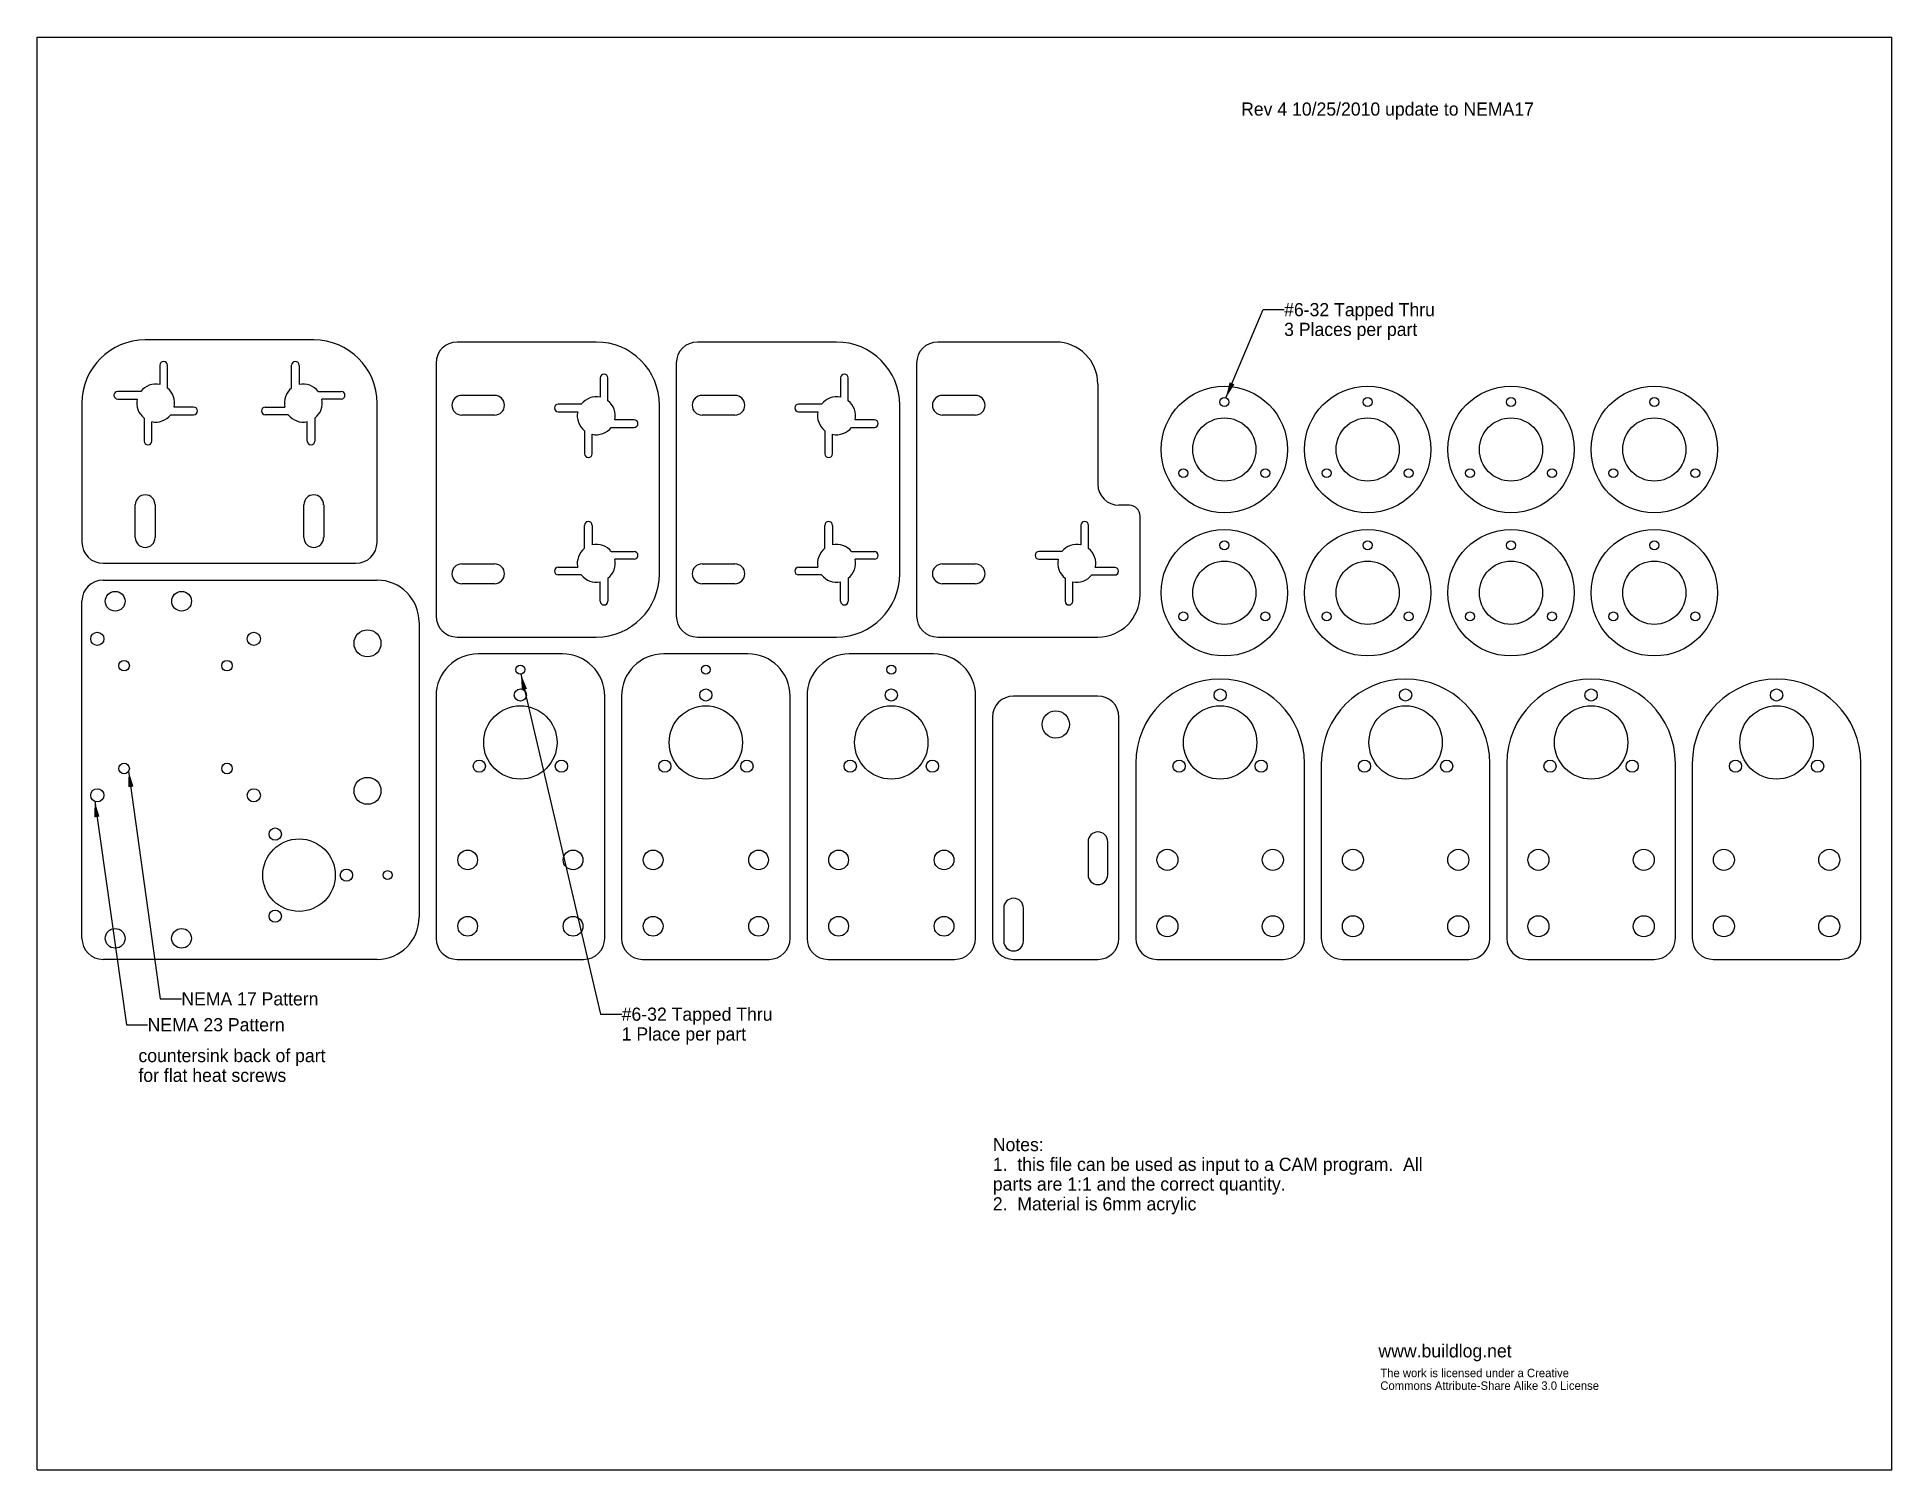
# Model space of a CAD drawing. Extents: x 0 to 22, y 0 to 17.
import ezdxf

# ---------------------------------------------------------------- set-up
doc = ezdxf.new("R2010")
doc.units = 0
doc.header["$LTSCALE"] = 1.21
doc.layers.get('0').update_dxf_attribs({"linetype": 'CONTINUOUS'})
doc.layers.add('02___PRT_ALL_AXES', color=7, linetype='CONTINUOUS')
doc.layers.add('BALLOONS', color=7, linetype='CONTINUOUS')
doc.styles.get("Standard").update_dxf_attribs({"font": 'veramono.ttf'})

msp = doc.modelspace()

# ---------------------------------------------------------------- linework, layer by layer
at = {"color": 7, "linetype": 'CONTINUOUS'}
for p, q in [((0, 0), (0, 17)), ((0, 17), (22, 17)), ((22, 0), (22, 17)), ((3.282, 13.407), (1.282, 13.407)), ((6.632, 13.382), (4.982, 13.382)), ((9.482, 13.382), (7.832, 13.382)), ((12.082, 13.382), (10.682, 13.382)), ((1.455, 13.107), (1.455, 12.877)), ((1.545, 12.835), (1.545, 13.107)), ((3.019, 12.835), (3.019, 13.107)), ((3.109, 13.107), (3.109, 12.877)), ((4.732, 13.132), (4.732, 10.132)), ((7.582, 13.132), (7.582, 10.132)), ((10.432, 13.132), (10.432, 10.132)), ((1.229, 12.795), (0.957, 12.795)), ((3.335, 12.795), (3.607, 12.795)), ((6.68, 12.957), (6.68, 12.727)), ((6.77, 12.685), (6.77, 12.957)), ((9.53, 12.957), (9.53, 12.727)), ((9.62, 12.685), (9.62, 12.957)), ((12.582, 12.882), (12.582, 11.695)), ((0.532, 12.657), (0.532, 11.007)), ((0.957, 12.705), (1.187, 12.705)), ((1.857, 12.609), (1.627, 12.609)), ((2.707, 12.609), (2.937, 12.609)), ((3.607, 12.705), (3.377, 12.705)), ((4.032, 11.007), (4.032, 12.657)), ((5.037, 12.75), (5.427, 12.75)), ((6.454, 12.645), (6.182, 12.645)), ((6.182, 12.555), (6.412, 12.555)), ((7.382, 10.632), (7.382, 12.632)), ((7.887, 12.75), (8.277, 12.75)), ((9.304, 12.645), (9.032, 12.645)), ((9.032, 12.555), (9.262, 12.555)), ((10.232, 10.632), (10.232, 12.632)), ((10.737, 12.75), (11.127, 12.75)), ((1.269, 12.479), (1.269, 12.207)), ((1.359, 12.207), (1.359, 12.437)), ((1.585, 12.519), (1.857, 12.519)), ((2.979, 12.519), (2.707, 12.519)), ((3.205, 12.207), (3.205, 12.437)), ((3.295, 12.479), (3.295, 12.207)), ((5.427, 12.515), (5.037, 12.515)), ((6.494, 12.329), (6.494, 12.057)), ((6.81, 12.369), (7.082, 12.369)), ((7.082, 12.459), (6.852, 12.459)), ((8.277, 12.515), (7.887, 12.515)), ((9.344, 12.329), (9.344, 12.057)), ((9.66, 12.369), (9.932, 12.369)), ((9.932, 12.459), (9.702, 12.459)), ((11.127, 12.515), (10.737, 12.515)), ((6.584, 12.057), (6.584, 12.287)), ((9.434, 12.057), (9.434, 12.287)), ((1.165, 11.062), (1.165, 11.452)), ((1.4, 11.452), (1.4, 11.062)), ((3.165, 11.062), (3.165, 11.452)), ((3.4, 11.452), (3.4, 11.062)), ((12.957, 11.445), (12.832, 11.445)), ((13.082, 10.382), (13.082, 11.32)), ((6.494, 10.935), (6.494, 11.207)), ((6.584, 11.207), (6.584, 10.977)), ((9.344, 10.935), (9.344, 11.207)), ((9.434, 11.207), (9.434, 10.977)), ((12.381, 11.207), (12.381, 10.977)), ((12.471, 10.934), (12.471, 11.207)), ((6.81, 10.895), (7.082, 10.895)), ((7.082, 10.805), (6.852, 10.805)), ((9.66, 10.895), (9.932, 10.895)), ((9.932, 10.805), (9.702, 10.805)), ((12.155, 10.896), (11.882, 10.896)), ((11.882, 10.806), (12.112, 10.806)), ((0.782, 10.757), (3.782, 10.757)), ((5.037, 10.75), (5.427, 10.75)), ((6.182, 10.709), (6.412, 10.709)), ((6.454, 10.619), (6.182, 10.619)), ((6.77, 10.579), (6.77, 10.307)), ((7.887, 10.75), (8.277, 10.75)), ((9.032, 10.709), (9.262, 10.709)), ((9.304, 10.619), (9.032, 10.619)), ((9.62, 10.579), (9.62, 10.307)), ((10.737, 10.75), (11.127, 10.75)), ((12.193, 10.58), (12.193, 10.307)), ((12.509, 10.618), (12.782, 10.618)), ((12.782, 10.708), (12.552, 10.708)), ((0.782, 10.557), (4.032, 10.557)), ((5.427, 10.515), (5.037, 10.515)), ((6.68, 10.307), (6.68, 10.537)), ((8.277, 10.515), (7.887, 10.515)), ((9.53, 10.307), (9.53, 10.537)), ((11.127, 10.515), (10.737, 10.515)), ((12.283, 10.307), (12.283, 10.537)), ((0.532, 6.307), (0.532, 10.307)), ((4.532, 10.057), (4.532, 6.557)), ((4.982, 9.882), (6.632, 9.882)), ((6.232, 9.682), (5.232, 9.682)), ((8.432, 9.682), (7.432, 9.682)), ((7.832, 9.882), (9.482, 9.882)), ((10.632, 9.682), (9.632, 9.682)), ((10.682, 9.882), (12.582, 9.882)), ((4.732, 9.182), (4.732, 6.307)), ((6.732, 6.307), (6.732, 9.182)), ((6.932, 9.182), (6.932, 6.307)), ((8.932, 6.307), (8.932, 9.182)), ((9.132, 9.182), (9.132, 6.307)), ((11.132, 6.307), (11.132, 9.182)), ((12.582, 9.182), (11.582, 9.182)), ((11.332, 8.932), (11.332, 6.307)), ((12.832, 6.307), (12.832, 8.932)), ((13.032, 8.382), (13.032, 6.307)), ((15.032, 6.307), (15.032, 8.382)), ((15.232, 8.382), (15.232, 6.307)), ((17.232, 6.307), (17.232, 8.382)), ((17.432, 8.382), (17.432, 6.307)), ((19.432, 6.307), (19.432, 8.382)), ((19.632, 8.382), (19.632, 6.307)), ((21.632, 6.307), (21.632, 8.382)), ((12.465, 7.452), (12.465, 7.061)), ((12.699, 7.061), (12.699, 7.452)), ((11.465, 6.665), (11.465, 6.274)), ((11.699, 6.274), (11.699, 6.665)), ((4.032, 6.057), (0.782, 6.057)), ((4.982, 6.057), (6.482, 6.057)), ((7.182, 6.057), (8.682, 6.057)), ((9.382, 6.057), (10.882, 6.057)), ((11.582, 6.057), (12.582, 6.057)), ((13.282, 6.057), (14.782, 6.057)), ((15.482, 6.057), (16.982, 6.057)), ((17.682, 6.057), (19.182, 6.057)), ((19.882, 6.057), (21.382, 6.057)), ((0, 0), (22, 0))]:
    msp.add_line(p, q, dxfattribs=at)
for centre, radius, start, end in [((1.282, 12.657), 0.75, 90, 180), ((3.282, 12.657), 0.75, 0, 90), ((4.982, 13.132), 0.25, 90, 180), ((6.632, 12.632), 0.75, 0, 90), ((7.832, 13.132), 0.25, 90, 180), ((9.482, 12.632), 0.75, 0, 90), ((10.682, 13.132), 0.25, 90, 180), ((12.082, 12.882), 0.5, 0, 90), ((1.5, 13.107), 0.045, 0, 180), ((3.064, 13.107), 0.045, 0, 180), ((6.725, 12.957), 0.045, 0, 180), ((9.575, 12.957), 0.045, 0, 180), ((0.957, 12.75), 0.045, 90, 270), ((1.407, 12.657), 0.225, 77.6822, 142.1691), ((1.407, 12.657), 0.225, 347.6822, 52.1691), ((3.157, 12.657), 0.225, 127.8309, 192.3178), ((3.157, 12.657), 0.225, 37.8309, 102.3178), ((3.607, 12.75), 0.045, 270, 90), ((1.407, 12.657), 0.225, 167.6822, 232.1691), ((1.857, 12.564), 0.045, 270, 90), ((2.707, 12.564), 0.045, 90, 270), ((3.157, 12.657), 0.225, 307.8309, 12.3178), ((5.037, 12.632), 0.117, 90, 270), ((5.427, 12.632), 0.117, 270, 90), ((6.182, 12.6), 0.045, 90, 270), ((6.632, 12.507), 0.225, 167.6822, 232.1691), ((6.632, 12.507), 0.225, 77.6822, 142.1691), ((6.632, 12.507), 0.225, 347.6822, 52.1691), ((7.887, 12.632), 0.117, 90, 270), ((8.277, 12.632), 0.117, 270, 90), ((9.032, 12.6), 0.045, 90, 270), ((9.482, 12.507), 0.225, 167.6822, 232.1691), ((9.482, 12.507), 0.225, 77.6822, 142.1691), ((9.482, 12.507), 0.225, 347.6822, 52.1691), ((10.737, 12.632), 0.117, 90, 270), ((11.127, 12.632), 0.117, 270, 90), ((1.407, 12.657), 0.225, 257.6822, 322.1691), ((3.157, 12.657), 0.225, 217.8309, 282.3178), ((6.632, 12.507), 0.225, 257.6822, 322.1691), ((7.082, 12.414), 0.045, 270, 90), ((9.482, 12.507), 0.225, 257.6822, 322.1691), ((9.932, 12.414), 0.045, 270, 90), ((1.314, 12.207), 0.045, 180, 360), ((3.25, 12.207), 0.045, 180, 360), ((6.539, 12.057), 0.045, 180, 360), ((9.389, 12.057), 0.045, 180, 360), ((12.832, 11.695), 0.25, 180, 270), ((1.282, 11.452), 0.117, 0, 180), ((3.282, 11.452), 0.117, 0, 180), ((12.957, 11.32), 0.125, 0, 90), ((6.539, 11.207), 0.045, 0, 180), ((9.389, 11.207), 0.045, 0, 180), ((12.426, 11.207), 0.045, 0, 180), ((0.782, 11.007), 0.25, 180, 270), ((1.282, 11.062), 0.117, 180, 360), ((3.282, 11.062), 0.117, 180, 360), ((3.782, 11.007), 0.25, 270, 360), ((6.632, 10.757), 0.225, 127.8309, 192.3178), ((6.632, 10.757), 0.225, 37.8309, 102.3178), ((6.632, 10.757), 0.225, 307.8309, 12.3178), ((7.082, 10.85), 0.045, 270, 90), ((9.482, 10.757), 0.225, 127.8309, 192.3178), ((9.482, 10.757), 0.225, 37.8309, 102.3178), ((9.482, 10.757), 0.225, 307.8309, 12.3178), ((9.932, 10.85), 0.045, 270, 90), ((11.882, 10.851), 0.045, 90, 270), ((12.332, 10.757), 0.225, 167.4867, 231.9269), ((12.332, 10.757), 0.225, 77.4867, 141.9269), ((12.332, 10.757), 0.225, 347.4867, 51.9269), ((5.037, 10.632), 0.117, 90, 270), ((5.427, 10.632), 0.117, 270, 90), ((6.182, 10.664), 0.045, 90, 270), ((6.632, 10.757), 0.225, 217.8309, 282.3178), ((6.632, 10.632), 0.75, 270, 360), ((7.887, 10.632), 0.117, 90, 270), ((8.277, 10.632), 0.117, 270, 90), ((9.032, 10.664), 0.045, 90, 270), ((9.482, 10.757), 0.225, 217.8309, 282.3178), ((9.482, 10.632), 0.75, 270, 360), ((10.737, 10.632), 0.117, 90, 270), ((11.127, 10.632), 0.117, 270, 90), ((12.332, 10.757), 0.225, 257.4867, 321.9269), ((12.782, 10.663), 0.045, 270, 90), ((0.782, 10.307), 0.25, 90, 180), ((4.032, 10.057), 0.5, 0, 90), ((12.582, 10.382), 0.5, 270, 360), ((4.982, 10.132), 0.25, 180, 270), ((6.725, 10.307), 0.045, 180, 360), ((7.832, 10.132), 0.25, 180, 270), ((9.575, 10.307), 0.045, 180, 360), ((10.682, 10.132), 0.25, 180, 270), ((12.238, 10.307), 0.045, 180, 360), ((5.232, 9.182), 0.5, 90, 180), ((6.232, 9.182), 0.5, 0, 90), ((7.432, 9.182), 0.5, 90, 180), ((8.432, 9.182), 0.5, 0, 90), ((9.632, 9.182), 0.5, 90, 180), ((10.632, 9.182), 0.5, 0, 90), ((14.032, 8.382), 1, 0, 180), ((16.232, 8.382), 1, 0, 180), ((18.432, 8.382), 1, 0, 180), ((20.632, 8.382), 1, 0, 180), ((11.582, 8.932), 0.25, 90, 180), ((12.582, 8.932), 0.25, 0, 90), ((12.582, 7.452), 0.117, 0, 180), ((12.582, 7.061), 0.117, 180, 360), ((11.582, 6.665), 0.117, 0, 180), ((4.032, 6.557), 0.5, 270, 360), ((0.782, 6.307), 0.25, 180, 270), ((4.982, 6.307), 0.25, 180, 270), ((6.482, 6.307), 0.25, 270, 360), ((7.182, 6.307), 0.25, 180, 270), ((8.682, 6.307), 0.25, 270, 360), ((9.382, 6.307), 0.25, 180, 270), ((10.882, 6.307), 0.25, 270, 360), ((11.582, 6.307), 0.25, 180, 270), ((11.582, 6.274), 0.117, 180, 360), ((12.582, 6.307), 0.25, 270, 360), ((13.282, 6.307), 0.25, 180, 270), ((14.782, 6.307), 0.25, 270, 360), ((15.482, 6.307), 0.25, 180, 270), ((16.982, 6.307), 0.25, 270, 360), ((17.682, 6.307), 0.25, 180, 270), ((19.182, 6.307), 0.25, 270, 360), ((19.882, 6.307), 0.25, 180, 270), ((21.382, 6.307), 0.25, 270, 360)]:
    msp.add_arc(centre, radius, start, end, dxfattribs=at)
at = {"layer": '02___PRT_ALL_AXES', "color": 7, "linetype": 'CONTINUOUS'}
for centre, radius in [((14.082, 12.107), 0.75), ((15.782, 12.107), 0.75), ((17.482, 12.107), 0.75), ((19.182, 12.107), 0.75), ((14.082, 12.67), 0.053), ((15.782, 12.67), 0.053), ((17.482, 12.67), 0.053), ((19.182, 12.67), 0.053), ((14.082, 12.107), 0.375), ((15.782, 12.107), 0.375), ((17.482, 12.107), 0.375), ((19.182, 12.107), 0.375), ((13.595, 11.826), 0.053), ((14.569, 11.826), 0.053), ((15.295, 11.826), 0.053), ((16.269, 11.826), 0.053), ((16.995, 11.826), 0.053), ((17.969, 11.826), 0.053), ((18.695, 11.826), 0.053), ((19.669, 11.826), 0.053), ((14.082, 10.407), 0.75), ((14.082, 10.97), 0.053), ((15.782, 10.407), 0.75), ((15.782, 10.97), 0.053), ((17.482, 10.407), 0.75), ((17.482, 10.97), 0.053), ((19.182, 10.407), 0.75), ((19.182, 10.97), 0.053), ((14.082, 10.407), 0.375), ((15.782, 10.407), 0.375), ((17.482, 10.407), 0.375), ((19.182, 10.407), 0.375), ((0.926, 10.307), 0.117), ((1.714, 10.307), 0.117), ((13.595, 10.126), 0.053), ((14.569, 10.126), 0.053), ((15.295, 10.126), 0.053), ((16.269, 10.126), 0.053), ((16.995, 10.126), 0.053), ((17.969, 10.126), 0.053), ((18.695, 10.126), 0.053), ((19.669, 10.126), 0.053), ((0.714, 9.86), 0.078), ((2.57, 9.86), 0.078), ((3.919, 9.807), 0.16), ((1.032, 9.542), 0.0625), ((2.253, 9.542), 0.0625), ((5.732, 9.495), 0.053), ((7.932, 9.495), 0.053), ((10.132, 9.495), 0.053), ((5.732, 9.194), 0.0725), ((7.932, 9.194), 0.0725), ((10.132, 9.194), 0.0725), ((14.032, 9.194), 0.0725), ((16.232, 9.194), 0.0725), ((18.432, 9.194), 0.0725), ((20.632, 9.194), 0.0725), ((5.732, 8.631), 0.435), ((7.932, 8.631), 0.435), ((10.132, 8.631), 0.435), ((14.032, 8.631), 0.435), ((16.232, 8.631), 0.435), ((18.432, 8.631), 0.435), ((20.632, 8.631), 0.435), ((12.082, 8.844), 0.162), ((1.032, 8.322), 0.0625), ((2.253, 8.322), 0.0625), ((5.245, 8.35), 0.0725), ((6.219, 8.35), 0.0725), ((7.445, 8.35), 0.0725), ((8.419, 8.35), 0.0725), ((9.645, 8.35), 0.0725), ((10.619, 8.35), 0.0725), ((13.545, 8.35), 0.0725), ((14.519, 8.35), 0.0725), ((15.745, 8.35), 0.0725), ((16.719, 8.35), 0.0725), ((17.945, 8.35), 0.0725), ((18.919, 8.35), 0.0725), ((20.145, 8.35), 0.0725), ((21.119, 8.35), 0.0725), ((3.919, 8.057), 0.16), ((0.714, 8.004), 0.078), ((2.57, 8.004), 0.078), ((3.107, 7.057), 0.43), ((2.825, 7.544), 0.0725), ((5.107, 7.238), 0.117), ((6.357, 7.238), 0.117), ((7.307, 7.238), 0.117), ((8.557, 7.238), 0.117), ((9.507, 7.238), 0.117), ((10.757, 7.238), 0.117), ((13.407, 7.238), 0.125), ((14.657, 7.238), 0.125), ((15.607, 7.238), 0.125), ((16.857, 7.238), 0.125), ((17.807, 7.238), 0.125), ((19.057, 7.238), 0.125), ((20.007, 7.238), 0.125), ((21.257, 7.238), 0.125), ((3.669, 7.057), 0.0725), ((4.157, 7.057), 0.053), ((2.825, 6.57), 0.0725), ((0.926, 6.307), 0.117), ((1.713, 6.307), 0.117), ((5.107, 6.45), 0.117), ((6.357, 6.45), 0.117), ((7.307, 6.45), 0.117), ((8.557, 6.45), 0.117), ((9.507, 6.45), 0.117), ((10.757, 6.45), 0.117), ((13.407, 6.45), 0.125), ((14.657, 6.45), 0.125), ((15.607, 6.45), 0.125), ((16.857, 6.45), 0.125), ((17.807, 6.45), 0.125), ((19.057, 6.45), 0.125), ((20.007, 6.45), 0.125), ((21.257, 6.45), 0.125)]:
    msp.add_circle(centre, radius, dxfattribs=at)
at = {"layer": 'BALLOONS', "color": 2, "linetype": 'CONTINUOUS'}
for p, q in [((14.1, 12.719), (14.541, 13.767)), ((14.541, 13.767), (14.791, 13.767)), ((5.738, 9.442), (6.684, 5.407)), ((1.086, 8.291), (1.461, 5.589)), ((0.683, 7.933), (1.061, 5.282)), ((1.461, 5.589), (1.711, 5.589)), ((1.061, 5.282), (1.311, 5.282)), ((6.684, 5.407), (6.934, 5.407))]:
    msp.add_line(p, q, dxfattribs=at)
for points in [[(14.144, 12.904), (14.1, 12.719), (14.202, 12.88)], [(5.811, 9.266), (5.738, 9.442), (5.75, 9.252)], [(1.143, 8.109), (1.086, 8.291), (1.081, 8.101)], [(0.74, 7.752), (0.683, 7.933), (0.678, 7.743)]]:
    msp.add_solid(points, dxfattribs=at)

# ---------------------------------------------------------------- texts
for s, height, p in [('Rev 4 10/25/2010 update to NEMA17', 0.15625, (14.281, 16.068)), ('#6-32 Tapped Thru ', 0.15625, (14.791, 13.688)), ('3 Places per part', 0.15625, (14.791, 13.454)), ('NEMA 17 Pattern', 0.15625, (1.711, 5.511)), ('NEMA 23 Pattern', 0.15625, (1.311, 5.204)), ('#6-32 Tapped Thru', 0.15625, (6.934, 5.329)), ('1 Place per part', 0.15625, (6.934, 5.094)), ('countersink back of part', 0.15625, (1.202, 4.838)), ('for flat heat screws', 0.15625, (1.202, 4.604)), ('Notes:', 0.1562, (11.336, 3.782)), ('1.  this file can be used as input to a CAM program.  All', 0.15625, (11.336, 3.548)), ('parts are 1:1 and the correct quantity.', 0.15625, (11.336, 3.314)), ('2.  Material is 6mm acrylic', 0.15625, (11.336, 3.079)), ('www.buildlog.net', 0.15625, (15.91, 1.335)), ('The work is licensed under a Creative', 0.1, (15.932, 1.1)), ('Commons Attribute-Share Alike 3.0 License', 0.1, (15.932, 0.95))]:
    msp.add_text(s, height=height, dxfattribs=at).set_placement(p)

doc.saveas('drawing.dxf')
